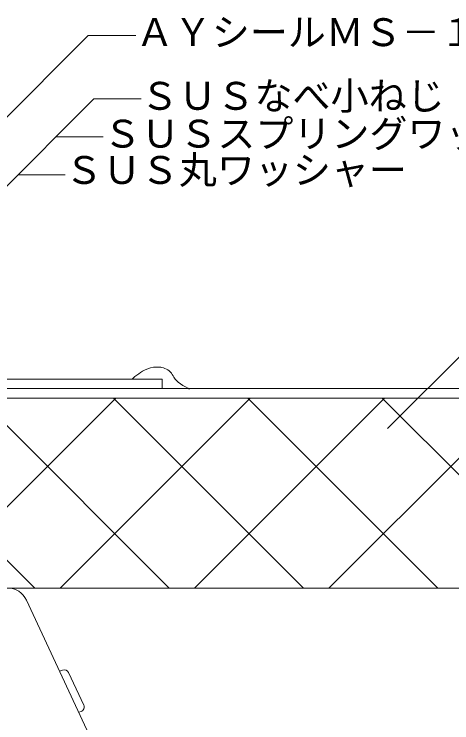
# Model space of a CAD drawing. Units: millimetres, scale not verified. Extents: x -270 to 270, y -189 to 184.
# Drawn here: x 59.1 to 151.2, y -62.1 to 87 of the extents above; entities that cross this region are included whole.
import ezdxf
from ezdxf.enums import TextEntityAlignment as Align

# ---------------------------------------------------------------- set-up
doc = ezdxf.new("R2010")
doc.units = ezdxf.units.MM
doc.header["$LTSCALE"] = 2
for name, color, linetype, lineweight in [('1-2_ハッチング', 7, 'Continuous', 9), ('1-3_断熱材', 7, 'Continuous', 9), ('1-4_リベットルーフ', 3, 'Continuous', 9), ('1-7_設備', 7, 'Continuous', 9), ('1-8_下地など', 7, 'Continuous', 9), ('E-0', 7, 'Continuous', 9)]:
    doc.layers.add(name, color=color, linetype=linetype, lineweight=lineweight)
doc.styles.add('ＭＳ ゴシック', font='')
doc.styles.get('ＭＳ ゴシック').set_extended_font_data('MS Gothic')

msp = doc.modelspace()

# ---------------------------------------------------------------- linework, layer by layer
at = {"layer": '1-2_ハッチング', "color": 3}
msp.add_lwpolyline([(83.949, 10.193), (84.168, 10.378), (84.549, 10.695), (84.935, 11.005), (85.329, 11.303), (85.735, 11.583), (86.156, 11.843), (86.408, 11.982), (86.718, 12.135), (87.273, 12.363), (87.848, 12.54), (88.437, 12.659), (89.036, 12.713), (89.637, 12.697), (89.985, 12.652), (90.185, 12.614), (90.525, 12.527), (90.856, 12.412), (91.172, 12.268), (91.469, 12.094), (91.741, 11.89), (91.885, 11.758), (92.009, 11.628), (92.204, 11.386), (92.383, 11.13), (92.553, 10.865), (92.722, 10.599), (92.897, 10.338), (93.003, 10.193), (93.223, 9.929), (93.646, 9.517), (94.115, 9.152), (94.621, 8.823), (95.153, 8.519), (95.7, 8.232), (96.021, 8.069)], dxfattribs=at)
at = {"layer": '1-3_断熱材'}
for p, q in [((48.357, -25.982), (80.519, 6.179)), ((48.358, 6.179), (261.101, 6.179)), ((51.742, 6.179), (91.742, -33.821)), ((68.803, -33.821), (108.803, 6.179)), ((80.026, 6.179), (120.026, -33.821)), ((97.087, -33.821), (137.087, 6.179)), ((108.311, 6.179), (148.311, -33.821)), ((125.372, -33.821), (165.372, 6.179)), ((136.595, 6.179), (176.595, -33.821)), ((48.357, -18.72), (63.458, -33.821)), ((48.358, -33.821), (261.448, -33.821))]:
    msp.add_line(p, q, dxfattribs=at)
at = {"layer": '1-4_リベットルーフ'}
for p, q in [((48.358, 8.179), (261.101, 8.179)), ((48.358, 6.179), (261.101, 6.179))]:
    msp.add_line(p, q, dxfattribs=at)
at = {"layer": '1-7_設備'}
for p, q in [((90.297, 10.179), (48.797, 10.179)), ((90.297, 8.179), (90.297, 10.179)), ((34.347, 8.179), (90.297, 8.179))]:
    msp.add_line(p, q, dxfattribs=at)
at = {"layer": '1-8_下地など'}
for p, q in [((88.288, -93.341), (61.7, -36.322)), ((69.33, -51.059), (68.682, -51.294)), ((73.76, -58.399), (70.579, -51.575)), ((73.195, -59.761), (72.712, -59.937))]:
    msp.add_line(p, q, dxfattribs=at)
for centre, radius, start, end in [((57.712, -38.182), 4.4, 24.99945, 90), ((69.672, -51.998), 1, 25.00584, 109.99873), ((72.853, -58.822), 1, 290.00217, 25.00584)]:
    msp.add_arc(centre, radius, start, end, dxfattribs=at)
at = {"layer": 'E-0'}
for p, q in [((32.457, 40.217), (74.712, 82.471)), ((74.712, 82.471), (84.712, 82.471)), ((33.626, 26.87), (75.881, 69.125)), ((75.881, 69.125), (85.881, 69.125)), ((67.881, 61.125), (77.881, 61.125)), ((59.881, 53.125), (69.881, 53.125)), ((137.71, -0.234), (179.965, 42.021))]:
    msp.add_line(p, q, dxfattribs=at)

# ---------------------------------------------------------------- texts
at = {"layer": 'E-0', "style": 'ＭＳ ゴシック'}
for s, p in [('ＡＹシールＭＳ－１充填', (84.712, 78.471)), ('ＳＵＳなべ小ねじ', (85.713, 65.077)), ('ＳＵＳスプリングワッシャー', (77.881, 57.125)), ('ＳＵＳ丸ワッシャー', (69.784, 49.483))]:
    msp.add_text(s, height=5.865, dxfattribs=at).set_placement(p, align=Align.BOTTOM_LEFT)

doc.saveas('drawing.dxf')
